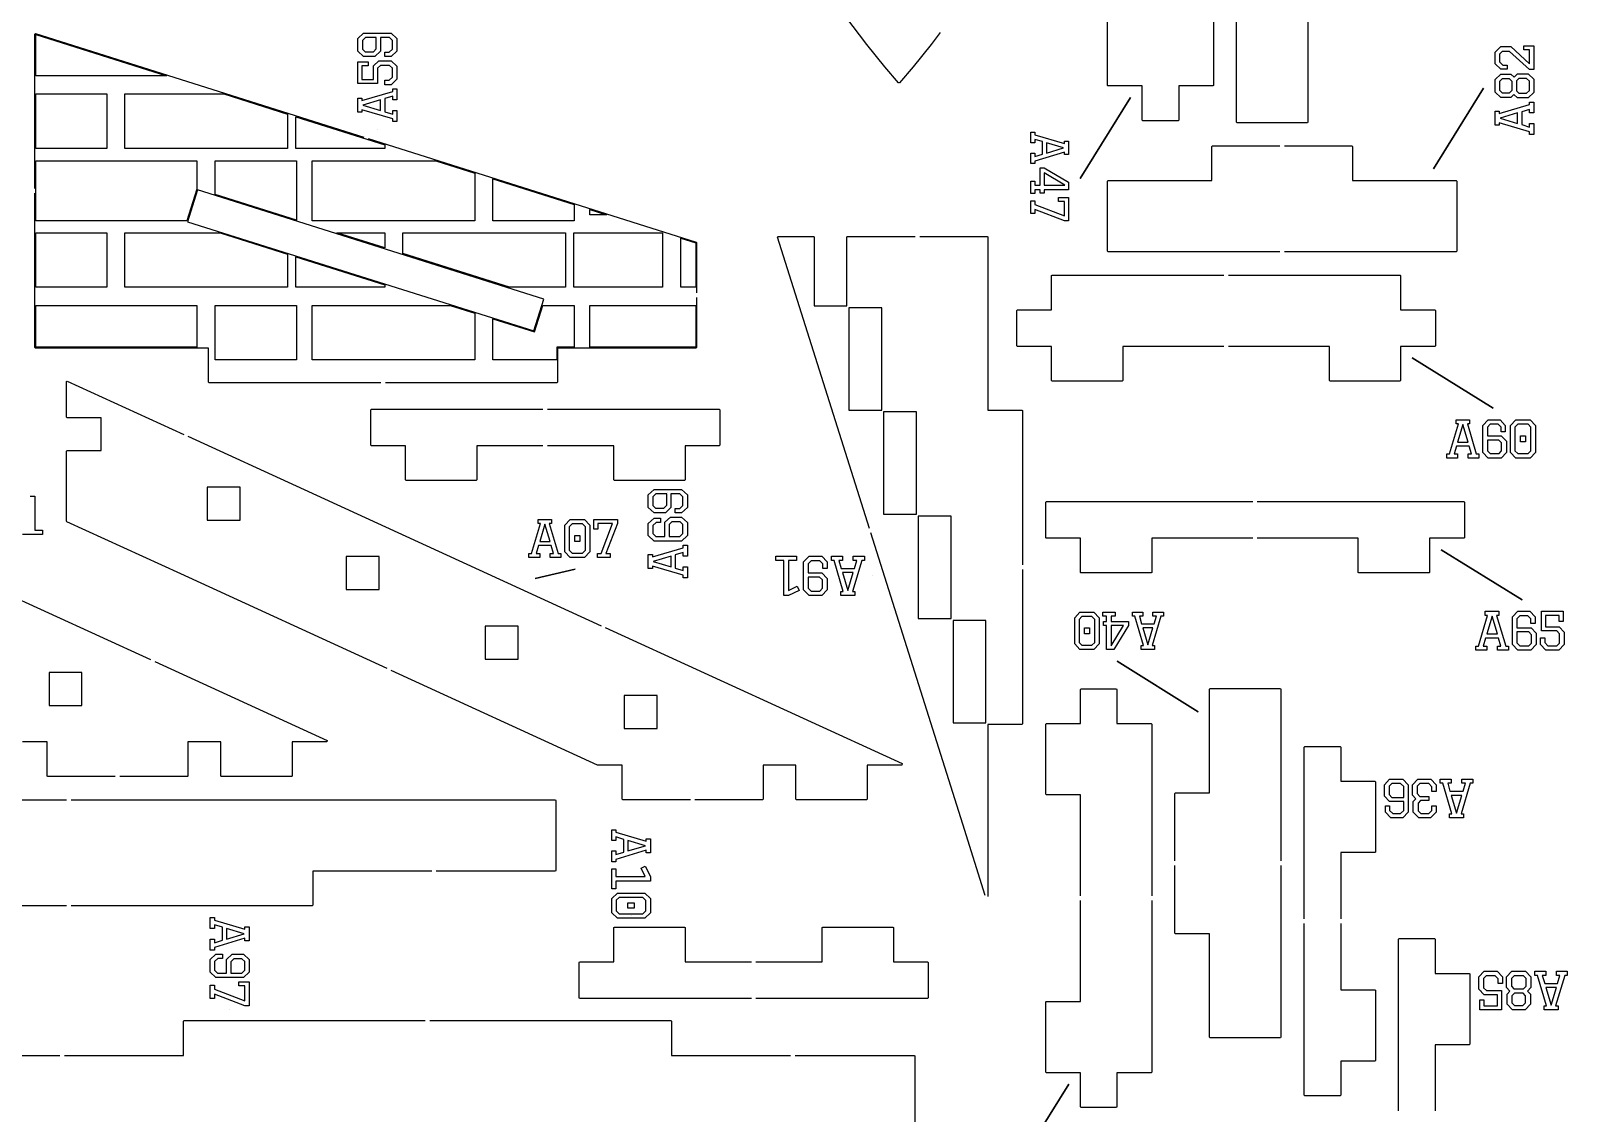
# Model space of a CAD drawing. Header units: metres. Extents: x 0 to 292, y 2 to 599.
# Drawn here: x 148.1 to 280.8, y 69.1 to 162.6 of the extents above; entities that cross this region are included whole.
import ezdxf

# ---------------------------------------------------------------- set-up
doc = ezdxf.new("R2010")
doc.units = ezdxf.units.M

msp = doc.modelspace()

# ---------------------------------------------------------------- linework, layer by layer
at = {"color": 0}
for p, q in [((250.25, 172.72), (250.25, 157.89)), ((252.25, 154.72), (252.25, 169.55)), ((220.31, 161.41), (218.51, 163.81)), ((241.09, 157.89), (241.09, 163.95)), ((258.41, 163.67), (258.41, 154.72)), ((148.45, 162.32), (148.52, 162.37)), ((148.45, 148.99), (148.45, 162.32)), ((148.52, 162.37), (176.86, 153.42)), ((226.65, 162.45), (225.87, 161.41)), ((221.87, 159.48), (220.31, 161.41)), ((225.87, 161.41), (224.31, 159.48)), ((223.05, 158.12), (221.87, 159.48)), ((224.31, 159.48), (223.13, 158.12)), ((223.13, 158.12), (223.05, 158.12)), ((241.14, 157.84), (241.09, 157.89)), ((244.09, 157.84), (241.14, 157.84)), ((244.09, 154.89), (244.09, 157.84)), ((250.2, 157.84), (247.25, 157.84)), ((247.25, 157.84), (247.25, 154.89)), ((250.25, 157.89), (250.2, 157.84)), ((244.14, 154.84), (244.09, 154.89)), ((247.2, 154.84), (244.14, 154.84)), ((247.25, 154.89), (247.2, 154.84)), ((252.3, 154.67), (252.25, 154.72)), ((258.36, 154.67), (252.3, 154.67)), ((258.41, 154.72), (258.36, 154.67)), ((177.24, 153.3), (205.58, 144.35)), ((250.1, 152.62), (250.15, 152.67)), ((250.1, 149.67), (250.1, 152.62)), ((250.15, 152.67), (255.98, 152.67)), ((256.38, 152.67), (262.21, 152.67)), ((262.21, 152.67), (262.26, 152.62)), ((262.26, 152.62), (262.26, 149.67)), ((162.51, 148.86), (161.65, 146.12)), ((192.41, 139.44), (162.51, 148.86)), ((241.1, 149.62), (241.15, 149.67)), ((241.1, 143.56), (241.1, 149.62)), ((241.15, 149.67), (250.1, 149.67)), ((262.26, 149.67), (271.21, 149.67)), ((271.21, 149.67), (271.26, 149.62)), ((271.26, 149.62), (271.26, 143.56)), ((148.45, 135.25), (148.45, 148.59)), ((161.65, 146.12), (191.55, 136.7)), ((212.59, 144.78), (212.64, 144.85)), ((220.53, 119.62), (212.59, 144.78)), ((212.64, 144.85), (215.71, 144.85)), ((215.71, 144.85), (215.76, 144.8)), ((215.76, 144.8), (215.76, 138.85)), ((218.6, 144.8), (218.65, 144.85)), ((218.6, 138.85), (218.6, 144.8)), ((218.65, 144.85), (224.48, 144.85)), ((224.88, 144.85), (230.71, 144.85)), ((230.71, 144.85), (230.76, 144.8)), ((230.76, 144.8), (230.76, 129.85)), ((205.58, 144.35), (205.61, 144.31)), ((205.61, 144.31), (205.61, 139.98)), ((241.15, 143.51), (241.1, 143.56)), ((255.98, 143.51), (241.15, 143.51)), ((271.21, 143.51), (256.38, 143.51)), ((271.26, 143.56), (271.21, 143.51)), ((236.26, 141.46), (236.31, 141.51)), ((236.26, 138.51), (236.26, 141.46)), ((236.31, 141.51), (251.14, 141.51)), ((251.54, 141.51), (266.37, 141.51)), ((266.37, 141.51), (266.42, 141.46)), ((266.42, 141.46), (266.42, 138.51)), ((191.55, 136.7), (192.41, 139.44)), ((205.61, 139.58), (205.61, 135.25)), ((215.76, 138.85), (218.6, 138.85)), ((221.6, 138.69), (218.76, 138.69)), ((218.76, 138.69), (218.76, 129.85)), ((221.6, 129.85), (221.6, 138.69)), ((233.26, 138.46), (233.31, 138.51)), ((233.26, 135.4), (233.26, 138.46)), ((233.31, 138.51), (236.26, 138.51)), ((266.42, 138.51), (269.37, 138.51)), ((269.37, 138.51), (269.42, 138.46)), ((269.42, 138.46), (269.42, 135.4)), ((233.31, 135.35), (233.26, 135.4)), ((269.42, 135.4), (269.37, 135.35)), ((148.5, 135.2), (148.45, 135.25)), ((163.45, 135.2), (148.5, 135.2)), ((163.45, 132.25), (163.45, 135.2)), ((205.56, 135.2), (193.61, 135.2)), ((193.61, 135.2), (193.61, 132.25)), ((205.61, 135.25), (205.56, 135.2)), ((236.26, 135.35), (233.31, 135.35)), ((236.26, 132.4), (236.26, 135.35)), ((251.14, 135.35), (242.42, 135.35)), ((242.42, 135.35), (242.42, 132.4)), ((260.26, 135.35), (251.54, 135.35)), ((260.26, 132.4), (260.26, 135.35)), ((269.37, 135.35), (266.42, 135.35)), ((266.42, 135.35), (266.42, 132.4)), ((151.19, 132.31), (151.26, 132.36)), ((151.19, 129.24), (151.19, 132.31)), ((151.26, 132.36), (161.31, 127.75)), ((163.5, 132.2), (163.45, 132.25)), ((178.33, 132.2), (163.5, 132.2)), ((193.56, 132.2), (178.73, 132.2)), ((193.61, 132.25), (193.56, 132.2)), ((236.31, 132.35), (236.26, 132.4)), ((242.37, 132.35), (236.31, 132.35)), ((242.42, 132.4), (242.37, 132.35)), ((260.31, 132.35), (260.26, 132.4)), ((266.37, 132.35), (260.31, 132.35)), ((266.42, 132.4), (266.37, 132.35)), ((151.24, 129.19), (151.19, 129.24)), ((154.19, 129.19), (151.24, 129.19)), ((154.19, 126.35), (154.19, 129.19)), ((177.46, 129.88), (177.51, 129.93)), ((177.46, 126.82), (177.46, 129.88)), ((177.51, 129.93), (192.34, 129.93)), ((192.74, 129.93), (207.57, 129.93)), ((207.57, 129.93), (207.62, 129.88)), ((207.62, 129.88), (207.62, 126.82)), ((218.76, 129.85), (221.6, 129.85)), ((224.6, 129.69), (221.76, 129.69)), ((221.76, 129.69), (221.76, 120.85)), ((224.6, 120.85), (224.6, 129.69)), ((230.76, 129.85), (233.71, 129.85)), ((233.71, 129.85), (233.76, 129.8)), ((233.76, 129.8), (233.76, 116.47)), ((161.67, 127.59), (171.72, 122.98)), ((151.19, 126.3), (151.24, 126.35)), ((151.19, 120.25), (151.19, 126.3)), ((151.24, 126.35), (154.19, 126.35)), ((177.51, 126.77), (177.46, 126.82)), ((180.46, 126.77), (177.51, 126.77)), ((180.46, 123.82), (180.46, 126.77)), ((192.34, 126.77), (186.62, 126.77)), ((186.62, 126.77), (186.62, 123.82)), ((198.46, 126.77), (192.74, 126.77)), ((198.46, 123.82), (198.46, 126.77)), ((207.57, 126.77), (204.62, 126.77)), ((204.62, 126.77), (204.62, 123.82)), ((207.62, 126.82), (207.57, 126.77)), ((180.51, 123.77), (180.46, 123.82)), ((186.57, 123.77), (180.51, 123.77)), ((186.62, 123.82), (186.57, 123.77)), ((198.51, 123.77), (198.46, 123.82)), ((204.57, 123.77), (198.51, 123.77)), ((204.62, 123.82), (204.57, 123.77)), ((163.35, 123.19), (163.35, 120.35)), ((166.19, 123.19), (163.35, 123.19)), ((166.19, 120.35), (166.19, 123.19)), ((171.72, 122.98), (197.36, 111.23)), ((221.76, 120.85), (224.6, 120.85)), ((235.76, 121.89), (235.81, 121.94)), ((235.76, 118.83), (235.76, 121.89)), ((235.81, 121.94), (253.64, 121.94)), ((254.04, 121.94), (271.87, 121.94)), ((271.87, 121.94), (271.92, 121.89)), ((271.92, 121.89), (271.92, 118.83)), ((151.22, 120.21), (151.19, 120.25)), ((161.06, 115.7), (151.22, 120.21)), ((163.35, 120.35), (166.19, 120.35)), ((227.6, 120.69), (224.76, 120.69)), ((224.76, 120.69), (224.76, 111.85)), ((227.6, 111.85), (227.6, 120.69)), ((228.6, 94.08), (220.66, 119.24)), ((235.81, 118.78), (235.76, 118.83)), ((238.76, 118.78), (235.81, 118.78)), ((238.76, 115.83), (238.76, 118.78)), ((253.64, 118.78), (244.92, 118.78)), ((244.92, 118.78), (244.92, 115.83)), ((262.76, 118.78), (254.04, 118.78)), ((262.76, 115.83), (262.76, 118.78)), ((271.87, 118.78), (268.92, 118.78)), ((268.92, 118.78), (268.92, 115.83)), ((271.92, 118.83), (271.87, 118.78)), ((175.35, 117.19), (175.35, 114.35)), ((178.19, 117.19), (175.35, 117.19)), ((178.19, 114.35), (178.19, 117.19)), ((178.88, 107.53), (161.06, 115.7)), ((233.76, 116.07), (233.76, 102.74)), ((238.81, 115.78), (238.76, 115.83)), ((244.87, 115.78), (238.81, 115.78)), ((244.92, 115.83), (244.87, 115.78)), ((262.81, 115.78), (262.76, 115.83)), ((268.87, 115.78), (262.81, 115.78)), ((268.92, 115.83), (268.87, 115.78)), ((143.56, 115.12), (158.44, 108.3)), ((175.35, 114.35), (178.19, 114.35)), ((224.76, 111.85), (227.6, 111.85)), ((230.6, 111.69), (227.76, 111.69)), ((227.76, 111.69), (227.76, 102.85)), ((230.6, 102.85), (230.6, 111.69)), ((187.35, 111.19), (187.35, 108.35)), ((190.19, 111.19), (187.35, 111.19)), ((190.19, 108.35), (190.19, 111.19)), ((197.72, 111.07), (223.36, 99.32)), ((158.81, 108.14), (173.69, 101.32)), ((187.35, 108.35), (190.19, 108.35)), ((149.68, 107.19), (149.68, 104.35)), ((152.52, 107.19), (149.68, 107.19)), ((152.52, 104.35), (152.52, 107.19)), ((197.06, 99.19), (179.24, 107.36)), ((199.35, 105.19), (199.35, 102.35)), ((202.19, 105.19), (199.35, 105.19)), ((202.19, 102.35), (202.19, 105.19)), ((238.76, 105.73), (238.81, 105.78)), ((238.76, 102.78), (238.76, 105.73)), ((238.81, 105.78), (241.87, 105.78)), ((241.87, 105.78), (241.92, 105.73)), ((241.92, 105.73), (241.92, 102.78)), ((249.92, 105.74), (249.97, 105.79)), ((249.92, 96.79), (249.92, 105.74)), ((249.97, 105.79), (256.03, 105.79)), ((256.03, 105.79), (256.08, 105.74)), ((256.08, 105.74), (256.08, 90.91)), ((149.68, 104.35), (152.52, 104.35)), ((199.35, 102.35), (202.19, 102.35)), ((227.76, 102.85), (230.6, 102.85)), ((233.71, 102.69), (230.76, 102.69)), ((230.76, 102.69), (230.76, 87.83)), ((233.76, 102.74), (233.71, 102.69)), ((235.76, 102.73), (235.81, 102.78)), ((235.76, 96.67), (235.76, 102.73)), ((235.81, 102.78), (238.76, 102.78)), ((241.92, 102.78), (244.87, 102.78)), ((244.87, 102.78), (244.92, 102.73)), ((244.92, 102.73), (244.92, 87.9)), ((149.52, 101.19), (147.39, 101.19)), ((149.52, 98.24), (149.52, 101.19)), ((164.52, 101.19), (161.68, 101.19)), ((161.68, 101.19), (161.68, 98.24)), ((164.52, 98.24), (164.52, 101.19)), ((173.66, 101.19), (170.68, 101.19)), ((170.68, 101.19), (170.68, 98.24)), ((173.69, 101.32), (173.66, 101.19)), ((258.08, 100.74), (258.13, 100.79)), ((258.08, 85.91), (258.08, 100.74)), ((258.13, 100.79), (261.19, 100.79)), ((261.19, 100.79), (261.24, 100.74)), ((261.24, 100.74), (261.24, 97.79)), ((149.57, 98.19), (149.52, 98.24)), ((161.68, 98.24), (161.63, 98.19)), ((164.57, 98.19), (164.52, 98.24)), ((170.68, 98.24), (170.63, 98.19)), ((199.19, 99.19), (197.06, 99.19)), ((199.19, 96.24), (199.19, 99.19)), ((214.19, 99.19), (211.35, 99.19)), ((211.35, 99.19), (211.35, 96.24)), ((214.19, 96.24), (214.19, 99.19)), ((223.33, 99.19), (220.35, 99.19)), ((220.35, 99.19), (220.35, 96.24)), ((223.36, 99.32), (223.33, 99.19)), ((155.4, 98.19), (149.57, 98.19)), ((161.63, 98.19), (155.8, 98.19)), ((170.63, 98.19), (164.57, 98.19)), ((261.24, 97.79), (264.19, 97.79)), ((264.19, 97.79), (264.24, 97.74)), ((264.24, 97.74), (264.24, 91.68)), ((109.35, 96.19), (151.18, 96.19)), ((151.58, 96.19), (193.41, 96.19)), ((193.41, 96.19), (193.46, 96.14)), ((193.46, 96.14), (193.46, 90.08)), ((199.24, 96.19), (199.19, 96.24)), ((205.07, 96.19), (199.24, 96.19)), ((211.3, 96.19), (205.47, 96.19)), ((211.35, 96.24), (211.3, 96.19)), ((214.24, 96.19), (214.19, 96.24)), ((220.3, 96.19), (214.24, 96.19)), ((220.35, 96.24), (220.3, 96.19)), ((235.81, 96.62), (235.76, 96.67)), ((238.76, 96.62), (235.81, 96.62)), ((238.76, 87.9), (238.76, 96.62)), ((246.92, 96.74), (246.97, 96.79)), ((246.92, 90.91), (246.92, 96.74)), ((246.97, 96.79), (249.92, 96.79)), ((230.54, 87.94), (228.6, 94.08)), ((264.19, 91.63), (261.24, 91.63)), ((261.24, 91.63), (261.24, 85.91)), ((264.24, 91.68), (264.19, 91.63)), ((246.92, 84.68), (246.92, 90.51)), ((256.08, 90.51), (256.08, 75.68)), ((182.74, 90.03), (172.46, 90.03)), ((172.46, 90.03), (172.46, 87.08)), ((193.41, 90.03), (183.13, 90.03)), ((193.46, 90.08), (193.41, 90.03)), ((151.18, 87.03), (130.35, 87.03)), ((172.41, 87.03), (151.58, 87.03)), ((172.46, 87.08), (172.41, 87.03)), ((238.76, 78.78), (238.76, 87.5)), ((244.92, 87.5), (244.92, 72.67)), ((198.46, 85.15), (198.51, 85.2)), ((198.46, 82.2), (198.46, 85.15)), ((198.51, 85.2), (204.57, 85.2)), ((204.57, 85.2), (204.62, 85.15)), ((204.62, 85.15), (204.62, 82.2)), ((216.46, 85.15), (216.51, 85.2)), ((216.46, 82.2), (216.46, 85.15)), ((216.51, 85.2), (222.57, 85.2)), ((222.57, 85.2), (222.62, 85.15)), ((222.62, 85.15), (222.62, 82.2)), ((258.08, 70.68), (258.08, 85.51)), ((261.24, 85.51), (261.24, 79.79)), ((246.97, 84.63), (246.92, 84.68)), ((249.92, 84.63), (246.97, 84.63)), ((249.92, 75.68), (249.92, 84.63)), ((266.24, 84.15), (266.29, 84.2)), ((266.24, 69.32), (266.24, 84.15)), ((266.29, 84.2), (269.35, 84.2)), ((269.35, 84.2), (269.4, 84.15)), ((269.4, 84.15), (269.4, 81.2)), ((195.46, 82.15), (195.51, 82.2)), ((195.46, 79.09), (195.46, 82.15)), ((195.51, 82.2), (198.46, 82.2)), ((204.62, 82.2), (210.34, 82.2)), ((210.74, 82.2), (216.46, 82.2)), ((222.62, 82.2), (225.57, 82.2)), ((225.57, 82.2), (225.62, 82.15)), ((225.62, 82.15), (225.62, 79.09)), ((269.4, 81.2), (272.35, 81.2)), ((272.35, 81.2), (272.4, 81.15)), ((272.4, 81.15), (272.4, 75.09)), ((261.24, 79.79), (264.19, 79.79)), ((264.19, 79.79), (264.24, 79.74)), ((264.24, 79.74), (264.24, 73.68)), ((195.51, 79.04), (195.46, 79.09)), ((210.34, 79.04), (195.51, 79.04)), ((225.57, 79.04), (210.74, 79.04)), ((225.62, 79.09), (225.57, 79.04)), ((235.76, 78.73), (235.81, 78.78)), ((235.76, 72.67), (235.76, 78.73)), ((235.81, 78.78), (238.76, 78.78)), ((161.29, 77.07), (161.34, 77.12)), ((161.29, 74.12), (161.29, 77.07)), ((161.34, 77.12), (182.17, 77.12)), ((182.57, 77.12), (203.4, 77.12)), ((203.4, 77.12), (203.45, 77.07)), ((203.45, 77.07), (203.45, 74.12)), ((249.97, 75.63), (249.92, 75.68)), ((256.08, 75.68), (256.03, 75.63)), ((256.03, 75.63), (249.97, 75.63)), ((272.35, 75.04), (269.4, 75.04)), ((269.4, 75.04), (269.4, 69.32)), ((272.4, 75.09), (272.35, 75.04)), ((140.34, 74.12), (150.62, 74.12)), ((151.02, 74.12), (161.29, 74.12)), ((203.45, 74.12), (213.73, 74.12)), ((214.13, 74.12), (224.4, 74.12)), ((224.4, 74.12), (224.45, 74.07)), ((224.45, 74.07), (224.45, 68.01)), ((264.19, 73.63), (261.24, 73.63)), ((261.24, 73.63), (261.24, 70.68)), ((264.24, 73.68), (264.19, 73.63)), ((235.81, 72.62), (235.76, 72.67)), ((238.76, 72.62), (235.81, 72.62)), ((238.76, 69.67), (238.76, 72.62)), ((244.87, 72.62), (241.92, 72.62)), ((241.92, 72.62), (241.92, 69.67)), ((244.92, 72.67), (244.87, 72.62)), ((258.13, 70.63), (258.08, 70.68)), ((261.19, 70.63), (258.13, 70.63)), ((261.24, 70.68), (261.19, 70.63)), ((238.81, 69.62), (238.76, 69.67)), ((241.87, 69.62), (238.81, 69.62)), ((241.92, 69.67), (241.87, 69.62))]:
    msp.add_line(p, q, dxfattribs=at)
at = {"color": 1}
for p, q in [((176.35, 161.94), (176.85, 162.41)), ((176.35, 160.85), (176.35, 161.94)), ((177, 162.02), (176.74, 161.76)), ((176.85, 162.41), (179.23, 162.41)), ((177.94, 162.02), (177, 162.02)), ((177.94, 161.04), (177.94, 162.02)), ((179.08, 162.02), (178.3, 162.02)), ((178.3, 162.02), (178.3, 160.84)), ((179.34, 161.76), (179.08, 162.02)), ((179.23, 162.41), (179.73, 161.94)), ((179.73, 161.94), (179.73, 160.85)), ((176.85, 160.38), (176.35, 160.85)), ((176.74, 161.76), (176.74, 161.03)), ((176.74, 161.03), (176.98, 160.8)), ((176.98, 160.8), (177.69, 160.8)), ((177.69, 160.8), (177.94, 161.04)), ((178.3, 160.84), (177.82, 160.38)), ((178.67, 160.38), (178.67, 160.76)), ((178.67, 160.76), (179.06, 160.76)), ((179.06, 160.76), (179.34, 161.03)), ((179.73, 160.85), (179.23, 160.38)), ((179.34, 161.03), (179.34, 161.76)), ((274.58, 160.77), (275.07, 161.24)), ((274.58, 159.74), (274.58, 160.77)), ((275.2, 160.83), (274.96, 160.6)), ((274.96, 160.6), (274.96, 159.91)), ((275.07, 161.24), (275.94, 161.24)), ((275.81, 160.83), (275.2, 160.83)), ((277.56, 159.26), (275.81, 160.83)), ((275.94, 161.24), (277.56, 159.75)), ((277.05, 160.95), (277.05, 161.3)), ((277.05, 161.3), (277.92, 161.3)), ((277.56, 160.95), (277.05, 160.95)), ((277.56, 159.75), (277.56, 160.95)), ((277.92, 161.3), (277.92, 159.26)), ((176.35, 158.04), (176.35, 159.93)), ((176.35, 159.93), (177.23, 159.93)), ((177.23, 159.57), (176.71, 159.57)), ((176.71, 159.57), (176.71, 158.4)), ((177.82, 160.38), (176.85, 160.38)), ((177.23, 159.93), (177.23, 159.57)), ((177.69, 159.57), (178.17, 160.02)), ((177.69, 158.4), (177.69, 159.57)), ((178.3, 159.61), (178.05, 159.37)), ((178.05, 159.37), (178.05, 158.04)), ((178.17, 160.02), (179.23, 160.02)), ((179.1, 159.61), (178.3, 159.61)), ((179.23, 160.38), (178.67, 160.38)), ((179.34, 159.38), (179.1, 159.61)), ((179.23, 160.02), (179.73, 159.56)), ((179.34, 158.6), (179.34, 159.38)), ((179.73, 159.56), (179.73, 158.42)), ((275.07, 159.28), (274.58, 159.74)), ((274.96, 159.91), (275.24, 159.65)), ((275.63, 159.28), (275.07, 159.28)), ((275.24, 159.65), (275.63, 159.65)), ((275.63, 159.65), (275.63, 159.28)), ((277.92, 159.26), (277.56, 159.26)), ((178.05, 158.04), (176.35, 158.04)), ((176.71, 158.4), (177.69, 158.4)), ((178.67, 157.95), (178.67, 158.33)), ((178.67, 158.33), (179.06, 158.33)), ((179.23, 157.95), (178.67, 157.95)), ((179.06, 158.33), (179.34, 158.6)), ((179.73, 158.42), (179.23, 157.95)), ((274.58, 158.4), (275.07, 158.86)), ((274.58, 157.31), (274.58, 158.4)), ((275.2, 158.45), (274.96, 158.22)), ((274.96, 158.22), (274.96, 157.49)), ((275.07, 158.86), (275.94, 158.86)), ((275.81, 158.45), (275.2, 158.45)), ((276.04, 158.23), (275.81, 158.45)), ((275.94, 158.86), (276.21, 158.61)), ((276.04, 157.48), (276.04, 158.23)), ((276.21, 158.61), (276.51, 158.9)), ((276.64, 158.49), (276.42, 158.28)), ((276.42, 158.28), (276.42, 157.43)), ((276.51, 158.9), (277.43, 158.9)), ((277.3, 158.49), (276.64, 158.49)), ((277.54, 158.26), (277.3, 158.49)), ((277.43, 158.9), (277.92, 158.44)), ((277.54, 157.45), (277.54, 158.26)), ((277.92, 158.44), (277.92, 157.27)), ((176.35, 155.58), (176.35, 156.78)), ((176.35, 156.78), (176.71, 156.78)), ((176.71, 156.58), (179.37, 157.37)), ((176.71, 156.78), (176.71, 156.58)), ((178.31, 156.64), (176.78, 156.18)), ((178.31, 155.72), (178.31, 156.64)), ((179.37, 156.95), (178.67, 156.75)), ((178.67, 156.75), (178.67, 155.62)), ((179.37, 157.37), (179.37, 157.59)), ((179.37, 157.59), (179.73, 157.59)), ((179.37, 156.64), (179.37, 156.95)), ((179.73, 156.64), (179.37, 156.64)), ((179.73, 157.59), (179.73, 156.64)), ((243.09, 156.84), (238.73, 149.85)), ((238.73, 149.85), (243.09, 156.84)), ((269.26, 150.67), (273.58, 157.66)), ((273.58, 157.66), (269.26, 150.67)), ((275.07, 156.85), (274.58, 157.31)), ((274.96, 157.49), (275.2, 157.26)), ((275.94, 156.85), (275.07, 156.85)), ((275.2, 157.26), (275.81, 157.26)), ((275.81, 157.26), (276.04, 157.48)), ((276.2, 157.1), (275.94, 156.85)), ((276.51, 156.81), (276.2, 157.1)), ((276.42, 157.43), (276.64, 157.22)), ((277.43, 156.81), (276.51, 156.81)), ((276.64, 157.22), (277.3, 157.22)), ((277.3, 157.22), (277.54, 157.45)), ((277.92, 157.27), (277.43, 156.81)), ((176.71, 155.58), (176.35, 155.58)), ((179.37, 155), (176.71, 155.79)), ((176.71, 155.79), (176.71, 155.58)), ((176.78, 156.18), (178.31, 155.72)), ((178.67, 155.62), (179.37, 155.41)), ((179.37, 155.41), (179.37, 155.72)), ((179.37, 155.72), (179.73, 155.72)), ((179.73, 155.72), (179.73, 154.77)), ((274.58, 154.46), (274.58, 155.65)), ((274.58, 155.65), (274.94, 155.65)), ((274.94, 155.45), (277.56, 156.23)), ((274.94, 155.65), (274.94, 155.45)), ((276.52, 155.51), (275, 155.05)), ((276.52, 154.6), (276.52, 155.51)), ((277.56, 155.82), (276.88, 155.61)), ((276.88, 155.61), (276.88, 154.5)), ((277.56, 156.23), (277.56, 156.45)), ((277.56, 156.45), (277.92, 156.45)), ((277.56, 155.51), (277.56, 155.82)), ((277.92, 155.51), (277.56, 155.51)), ((277.92, 156.45), (277.92, 155.51)), ((178.04, 154.05), (178.04, 154.05)), ((178.04, 154.05), (178.04, 154.05)), ((179.37, 154.77), (179.37, 155)), ((179.73, 154.77), (179.37, 154.77)), ((274.94, 154.46), (274.58, 154.46)), ((277.56, 153.88), (274.94, 154.67)), ((274.94, 154.67), (274.94, 154.46)), ((275, 155.05), (276.52, 154.6)), ((276.88, 154.5), (277.56, 154.29)), ((277.56, 154.29), (277.56, 154.6)), ((277.56, 154.6), (277.92, 154.6)), ((277.92, 154.6), (277.92, 153.66)), ((234.47, 152.93), (234.47, 153.85)), ((234.47, 153.85), (234.82, 153.85)), ((234.82, 152.93), (234.47, 152.93)), ((234.82, 153.85), (234.82, 153.63)), ((234.82, 153.63), (237.38, 152.87)), ((235.49, 153.03), (234.82, 153.23)), ((234.82, 153.23), (234.82, 152.93)), ((235.49, 151.95), (235.49, 153.03)), ((235.84, 152.93), (235.84, 152.05)), ((237.31, 152.49), (235.84, 152.93)), ((237.38, 152.87), (237.38, 153.07)), ((237.38, 153.07), (237.73, 153.07)), ((237.73, 153.07), (237.73, 151.91)), ((277.56, 153.66), (277.56, 153.88)), ((277.92, 153.66), (277.56, 153.66)), ((234.47, 151.13), (234.47, 152.05)), ((234.47, 152.05), (234.82, 152.05)), ((237.38, 152.11), (234.82, 151.35)), ((234.82, 152.05), (234.82, 151.75)), ((234.82, 151.75), (235.49, 151.95)), ((234.82, 151.35), (234.82, 151.13)), ((235.84, 152.05), (237.31, 152.49)), ((237.38, 151.91), (237.38, 152.11)), ((237.73, 151.91), (237.38, 151.91)), ((234.82, 151.13), (234.47, 151.13)), ((235.28, 149.27), (235.28, 150.78)), ((235.28, 150.78), (235.63, 150.78)), ((235.63, 150.78), (237.73, 149.52)), ((235.63, 150.35), (235.63, 149.27)), ((237.42, 149.27), (235.63, 150.35)), ((234.47, 148.56), (234.47, 149.61)), ((234.47, 149.61), (234.82, 149.61)), ((234.82, 149.61), (234.82, 149.27)), ((234.82, 149.27), (235.28, 149.27)), ((235.28, 148.87), (234.82, 148.87)), ((234.82, 148.87), (234.82, 148.56)), ((235.28, 148.59), (235.28, 148.87)), ((235.63, 149.27), (237.42, 149.27)), ((235.63, 148.87), (235.63, 148.59)), ((237.73, 148.87), (235.63, 148.87)), ((237.73, 149.52), (237.73, 148.87)), ((234.82, 148.56), (234.47, 148.56)), ((234.47, 146.83), (234.47, 147.92)), ((234.47, 147.92), (234.82, 147.92)), ((234.82, 147.92), (234.82, 147.59)), ((234.82, 147.59), (237.38, 146.61)), ((235.63, 148.59), (235.28, 148.59)), ((236.88, 147.87), (236.88, 148.22)), ((236.88, 148.22), (237.73, 148.22)), ((237.38, 147.87), (236.88, 147.87)), ((237.38, 146.61), (237.38, 147.87)), ((237.73, 148.22), (237.73, 146.2)), ((234.82, 146.83), (234.47, 146.83)), ((237.38, 146.2), (234.82, 147.18)), ((234.82, 147.18), (234.82, 146.83)), ((237.73, 146.2), (237.38, 146.2)), ((267.42, 134.35), (274.41, 130.01)), ((274.41, 130.01), (267.42, 134.35)), ((271.2, 128.66), (271.2, 129.01)), ((271.2, 129.01), (272.38, 129.01)), ((272.38, 129.01), (272.38, 128.66)), ((273.52, 128.53), (273.98, 129.01)), ((273.98, 129.01), (275, 129.01)), ((275, 129.01), (275.46, 128.53)), ((275.9, 128.53), (276.36, 129.01)), ((276.36, 129.01), (277.6, 129.01)), ((277.6, 129.01), (278.06, 128.53)), ((270.63, 126.06), (271.41, 128.66)), ((271.41, 128.66), (271.2, 128.66)), ((271.79, 128.59), (271.34, 127.09)), ((272.24, 127.09), (271.79, 128.59)), ((272.38, 128.66), (272.18, 128.66)), ((272.18, 128.66), (272.95, 126.06)), ((273.52, 126.19), (273.52, 128.53)), ((274.16, 128.63), (273.91, 128.38)), ((273.91, 128.38), (273.91, 127.62)), ((273.91, 127.62), (275.1, 127.62)), ((274.83, 128.63), (274.16, 128.63)), ((275.09, 128.36), (274.83, 128.63)), ((275.09, 127.97), (275.09, 128.36)), ((275.46, 127.97), (275.09, 127.97)), ((275.1, 127.62), (275.55, 127.15)), ((275.46, 128.53), (275.46, 127.97)), ((275.9, 126.19), (275.9, 128.53)), ((276.53, 128.63), (276.28, 128.38)), ((276.28, 128.38), (276.28, 126.34)), ((277.43, 128.63), (276.53, 128.63)), ((276.76, 127.1), (276.76, 127.62)), ((276.76, 127.62), (277.2, 127.62)), ((277.2, 127.62), (277.2, 127.1)), ((277.67, 128.38), (277.43, 128.63)), ((277.67, 126.34), (277.67, 128.38)), ((278.06, 128.53), (278.06, 126.19)), ((271.24, 126.74), (271.04, 126.06)), ((272.34, 126.74), (271.24, 126.74)), ((271.34, 127.09), (272.24, 127.09)), ((272.55, 126.06), (272.34, 126.74)), ((273.98, 125.71), (273.52, 126.19)), ((273.91, 127.26), (273.91, 126.34)), ((274.91, 127.26), (273.91, 127.26)), ((273.91, 126.34), (274.16, 126.09)), ((274.16, 126.09), (274.92, 126.09)), ((275.14, 127.02), (274.91, 127.26)), ((274.92, 126.09), (275.14, 126.32)), ((275.55, 126.19), (275.09, 125.71)), ((275.14, 126.32), (275.14, 127.02)), ((275.55, 127.15), (275.55, 126.19)), ((276.36, 125.71), (275.9, 126.19)), ((276.28, 126.34), (276.53, 126.09)), ((276.53, 126.09), (277.42, 126.09)), ((277.2, 127.1), (276.76, 127.1)), ((277.42, 126.09), (277.67, 126.34)), ((278.06, 126.19), (277.6, 125.71)), ((270.41, 125.71), (270.41, 126.06)), ((270.41, 126.06), (270.63, 126.06)), ((271.34, 125.71), (270.41, 125.71)), ((271.04, 126.06), (271.34, 126.06)), ((271.34, 126.06), (271.34, 125.71)), ((272.24, 125.71), (272.24, 126.06)), ((272.24, 126.06), (272.55, 126.06)), ((273.17, 125.71), (272.24, 125.71)), ((272.95, 126.06), (273.17, 126.06)), ((273.17, 126.06), (273.17, 125.71)), ((275.09, 125.71), (273.98, 125.71)), ((277.6, 125.71), (276.36, 125.71)), ((148.05, 122.41), (148.45, 122.41)), ((148.45, 122.41), (148.45, 119.47)), ((201.44, 122.53), (201.94, 123)), ((201.44, 121.44), (201.44, 122.53)), ((202.09, 122.61), (201.83, 122.35)), ((201.83, 122.35), (201.83, 121.62)), ((201.94, 123), (204.32, 123)), ((203.03, 122.61), (202.09, 122.61)), ((203.03, 121.63), (203.03, 122.61)), ((203.13, 122.77), (203.13, 122.77)), ((203.13, 122.77), (203.13, 122.77)), ((204.17, 122.61), (203.39, 122.61)), ((203.39, 122.61), (203.39, 121.43)), ((204.43, 122.35), (204.17, 122.61)), ((204.32, 123), (204.82, 122.53)), ((204.43, 121.62), (204.43, 122.35)), ((204.82, 122.53), (204.82, 121.44)), ((201.94, 120.97), (201.44, 121.44)), ((201.83, 121.62), (202.07, 121.39)), ((202.91, 120.97), (201.94, 120.97)), ((202.07, 121.39), (202.78, 121.39)), ((202.78, 121.39), (203.03, 121.63)), ((203.39, 121.43), (202.91, 120.97)), ((203.76, 120.97), (203.76, 121.35)), ((203.76, 121.35), (204.15, 121.35)), ((204.32, 120.97), (203.76, 120.97)), ((204.15, 121.35), (204.43, 121.62)), ((204.82, 121.44), (204.32, 120.97)), ((148.45, 119.47), (149.11, 119.47)), ((149.11, 119.47), (149.11, 119.11)), ((191.35, 117.47), (192.12, 120.05)), ((191.92, 120.05), (191.92, 120.41)), ((191.92, 120.41), (193.09, 120.41)), ((192.12, 120.05), (191.92, 120.05)), ((192.5, 119.99), (192.06, 118.49)), ((192.95, 118.49), (192.5, 119.99)), ((193.09, 120.05), (192.89, 120.05)), ((192.89, 120.05), (193.66, 117.47)), ((193.09, 120.41), (193.09, 120.05)), ((194.23, 119.92), (194.69, 120.41)), ((194.23, 117.6), (194.23, 119.92)), ((194.86, 120.03), (194.61, 119.77)), ((194.61, 119.77), (194.61, 117.75)), ((194.69, 120.41), (195.93, 120.41)), ((195.76, 120.03), (194.86, 120.03)), ((196, 119.77), (195.76, 120.03)), ((195.93, 120.41), (196.38, 119.92)), ((196, 117.75), (196, 119.77)), ((196.38, 119.92), (196.38, 117.6)), ((196.73, 119.55), (196.73, 120.41)), ((196.73, 120.41), (198.78, 120.41)), ((197.09, 119.55), (196.73, 119.55)), ((198.36, 120.05), (197.09, 120.05)), ((197.09, 120.05), (197.09, 119.55)), ((197.37, 117.47), (198.36, 120.05)), ((198.78, 120.05), (197.78, 117.47)), ((198.78, 120.41), (198.78, 120.05)), ((201.44, 120.06), (201.94, 120.52)), ((201.44, 119.01), (201.44, 120.06)), ((202.11, 120.15), (201.83, 119.88)), ((201.83, 119.88), (201.83, 119.19)), ((201.94, 120.52), (202.5, 120.52)), ((202.5, 120.15), (202.11, 120.15)), ((202.5, 120.52), (202.5, 120.15)), ((202.87, 120.16), (203.35, 120.61)), ((202.87, 118.93), (202.87, 120.16)), ((203.48, 120.2), (203.23, 119.96)), ((203.23, 119.96), (203.23, 118.93)), ((203.35, 120.61), (204.32, 120.61)), ((204.19, 120.2), (203.48, 120.2)), ((204.43, 119.97), (204.19, 120.2)), ((204.32, 120.61), (204.82, 120.15)), ((204.43, 119.19), (204.43, 119.97)), ((204.82, 120.15), (204.82, 119.01)), ((149.11, 119.11), (147.39, 119.11)), ((191.96, 118.14), (191.75, 117.47)), ((193.06, 118.14), (191.96, 118.14)), ((192.06, 118.49), (192.95, 118.49)), ((193.26, 117.47), (193.06, 118.14)), ((195.09, 118.5), (195.09, 119.02)), ((195.09, 119.02), (195.53, 119.02)), ((195.53, 118.5), (195.09, 118.5)), ((195.53, 119.02), (195.53, 118.5)), ((201.94, 118.54), (201.44, 119.01)), ((201.83, 119.19), (202.09, 118.93)), ((204.32, 118.54), (201.94, 118.54)), ((202.09, 118.93), (202.87, 118.93)), ((203.23, 118.93), (204.17, 118.93)), ((204.17, 118.93), (204.43, 119.19)), ((204.82, 119.01), (204.32, 118.54)), ((204.46, 117.96), (204.46, 118.18)), ((204.46, 118.18), (204.82, 118.18)), ((204.82, 118.18), (204.82, 117.23)), ((191.13, 117.11), (191.13, 117.47)), ((191.13, 117.47), (191.35, 117.47)), ((192.06, 117.11), (191.13, 117.11)), ((191.75, 117.47), (192.06, 117.47)), ((192.06, 117.47), (192.06, 117.11)), ((192.95, 117.11), (192.95, 117.47)), ((192.95, 117.47), (193.26, 117.47)), ((193.88, 117.11), (192.95, 117.11)), ((193.66, 117.47), (193.88, 117.47)), ((193.88, 117.47), (193.88, 117.11)), ((194.69, 117.11), (194.23, 117.6)), ((194.61, 117.75), (194.86, 117.49)), ((195.93, 117.11), (194.69, 117.11)), ((194.86, 117.49), (195.75, 117.49)), ((195.75, 117.49), (196, 117.75)), ((196.38, 117.6), (195.93, 117.11)), ((197.04, 117.11), (197.04, 117.47)), ((197.04, 117.47), (197.37, 117.47)), ((198.14, 117.11), (197.04, 117.11)), ((197.78, 117.47), (198.14, 117.47)), ((198.14, 117.47), (198.14, 117.11)), ((201.44, 116.17), (201.44, 117.37)), ((201.44, 117.37), (201.8, 117.37)), ((201.8, 117.17), (204.46, 117.96)), ((201.8, 117.37), (201.8, 117.17)), ((203.4, 117.23), (201.87, 116.77)), ((203.4, 116.31), (203.4, 117.23)), ((204.46, 117.54), (203.76, 117.34)), ((203.76, 117.34), (203.76, 116.21)), ((204.46, 117.23), (204.46, 117.54)), ((204.82, 117.23), (204.46, 117.23)), ((212.46, 116.87), (212.46, 117.23)), ((212.46, 117.23), (214.24, 117.23)), ((213.14, 116.87), (212.46, 116.87)), ((213.14, 113.83), (213.14, 116.87)), ((214.24, 116.87), (213.56, 116.87)), ((213.56, 116.87), (213.56, 114.27)), ((214.24, 117.23), (214.24, 116.87)), ((214.84, 116.73), (215.32, 117.23)), ((215.5, 116.84), (215.24, 116.58)), ((215.32, 117.23), (216.42, 117.23)), ((216.24, 116.84), (215.5, 116.84)), ((216.51, 116.56), (216.24, 116.84)), ((216.42, 117.23), (216.89, 116.73)), ((217.25, 116.87), (217.25, 117.23)), ((217.25, 117.23), (218.21, 117.23)), ((217.48, 116.87), (217.25, 116.87)), ((218.28, 114.19), (217.48, 116.87)), ((218.21, 116.87), (217.9, 116.87)), ((217.9, 116.87), (218.11, 116.17)), ((218.21, 117.23), (218.21, 116.87)), ((219.87, 116.87), (219.07, 114.19)), ((219.14, 116.87), (219.14, 117.23)), ((219.14, 117.23), (220.1, 117.23)), ((219.45, 116.87), (219.14, 116.87)), ((219.25, 116.17), (219.45, 116.87)), ((220.1, 116.87), (219.87, 116.87)), ((220.1, 117.23), (220.1, 116.87)), ((269.92, 117.78), (276.91, 113.47)), ((276.91, 113.47), (269.92, 117.78)), ((191.67, 115.3), (195.13, 116.11)), ((195.13, 116.11), (191.67, 115.3)), ((201.8, 116.17), (201.44, 116.17)), ((204.46, 115.59), (201.8, 116.38)), ((201.8, 116.38), (201.8, 116.17)), ((201.87, 116.77), (203.4, 116.31)), ((203.76, 116.21), (204.46, 116)), ((204.46, 116), (204.46, 116.31)), ((204.46, 116.31), (204.82, 116.31)), ((204.46, 115.36), (204.46, 115.59)), ((204.82, 116.31), (204.82, 115.36)), ((214.84, 114.33), (214.84, 116.73)), ((215.24, 116.58), (215.24, 115.79)), ((215.24, 115.79), (216.43, 115.79)), ((216.43, 115.79), (216.89, 115.31)), ((216.51, 116.16), (216.51, 116.56)), ((216.89, 116.16), (216.51, 116.16)), ((216.89, 116.73), (216.89, 116.16)), ((218.11, 116.17), (219.25, 116.17)), ((219.14, 115.81), (218.21, 115.81)), ((218.21, 115.81), (218.68, 114.26)), ((218.68, 114.26), (219.14, 115.81)), ((220.83, 115.53), (220.83, 115.53)), ((220.83, 115.53), (220.83, 115.53)), ((204.82, 115.36), (204.46, 115.36)), ((213.56, 114.27), (214.3, 114.64)), ((214.48, 114.28), (213.56, 113.83)), ((214.3, 114.64), (214.48, 114.28)), ((215.32, 113.83), (214.84, 114.33)), ((216.22, 115.43), (215.24, 115.43)), ((215.24, 115.43), (215.24, 114.48)), ((215.24, 114.48), (215.5, 114.22)), ((215.5, 114.22), (216.24, 114.22)), ((216.47, 115.18), (216.22, 115.43)), ((216.24, 114.22), (216.47, 114.46)), ((216.89, 114.33), (216.42, 113.83)), ((216.47, 114.46), (216.47, 115.18)), ((216.89, 115.31), (216.89, 114.33)), ((218.07, 114.19), (218.28, 114.19)), ((218.07, 113.83), (218.07, 114.19)), ((219.07, 114.19), (219.28, 114.19)), ((219.28, 114.19), (219.28, 113.83)), ((213.56, 113.83), (213.14, 113.83)), ((216.42, 113.83), (215.32, 113.83)), ((219.28, 113.83), (218.07, 113.83)), ((238.27, 111.91), (238.72, 112.39)), ((238.27, 109.65), (238.27, 111.91)), ((238.89, 112.02), (238.64, 111.77)), ((238.64, 111.77), (238.64, 109.79)), ((238.72, 112.39), (239.92, 112.39)), ((239.76, 112.02), (238.89, 112.02)), ((240, 111.77), (239.76, 112.02)), ((239.92, 112.39), (240.37, 111.91)), ((240, 109.79), (240, 111.77)), ((240.37, 111.91), (240.37, 109.65)), ((240.71, 112.04), (240.71, 112.39)), ((240.71, 112.39), (241.75, 112.39)), ((241.01, 112.04), (240.71, 112.04)), ((240.74, 111.24), (240.74, 111.58)), ((240.74, 111.58), (241.01, 111.58)), ((241.01, 111.58), (241.01, 112.04)), ((241.75, 112.04), (241.41, 112.04)), ((241.41, 112.04), (241.41, 111.58)), ((241.41, 111.58), (242.9, 111.58)), ((241.75, 112.39), (241.75, 112.04)), ((242.9, 111.58), (242.9, 111.24)), ((243.25, 112.04), (243.25, 112.39)), ((243.25, 112.39), (244.15, 112.39)), ((243.46, 112.04), (243.25, 112.04)), ((244.21, 109.52), (243.46, 112.04)), ((244.15, 112.04), (243.85, 112.04)), ((243.85, 112.04), (244.05, 111.38)), ((244.15, 112.39), (244.15, 112.04)), ((245.72, 112.04), (244.96, 109.52)), ((245.02, 112.04), (245.02, 112.39)), ((245.02, 112.39), (245.93, 112.39)), ((245.32, 112.04), (245.02, 112.04)), ((245.13, 111.38), (245.32, 112.04)), ((245.93, 112.04), (245.72, 112.04)), ((245.93, 112.39), (245.93, 112.04)), ((273.13, 109.47), (273.92, 112.11)), ((273.72, 112.11), (273.72, 112.47)), ((273.72, 112.47), (274.91, 112.47)), ((273.92, 112.11), (273.72, 112.11)), ((274.31, 112.04), (273.86, 110.52)), ((274.77, 110.52), (274.31, 112.04)), ((274.91, 112.11), (274.71, 112.11)), ((274.71, 112.11), (275.49, 109.47)), ((274.91, 112.47), (274.91, 112.11)), ((276.08, 111.98), (276.54, 112.47)), ((276.08, 109.6), (276.08, 111.98)), ((276.72, 112.08), (276.46, 111.82)), ((276.46, 111.82), (276.46, 111.05)), ((276.54, 112.47), (277.58, 112.47)), ((277.4, 112.08), (276.72, 112.08)), ((277.67, 111.81), (277.4, 112.08)), ((277.58, 112.47), (278.04, 111.98)), ((277.67, 111.41), (277.67, 111.81)), ((278.04, 111.98), (278.04, 111.41)), ((278.58, 110.78), (278.58, 112.47)), ((278.58, 112.47), (280.46, 112.47)), ((280.1, 112.11), (278.94, 112.11)), ((278.94, 112.11), (278.94, 111.14)), ((280.1, 111.59), (280.1, 112.11)), ((280.46, 111.59), (280.1, 111.59)), ((280.46, 112.47), (280.46, 111.59)), ((239.11, 111.04), (239.54, 111.04)), ((239.11, 110.52), (239.11, 111.04)), ((239.54, 110.52), (239.11, 110.52)), ((239.54, 111.04), (239.54, 110.52)), ((241.01, 111.24), (240.74, 111.24)), ((241.01, 109.17), (241.01, 111.24)), ((242.47, 111.24), (241.41, 111.24)), ((241.41, 111.24), (241.41, 109.48)), ((241.41, 109.48), (242.47, 111.24)), ((242.9, 111.24), (241.65, 109.17)), ((244.05, 111.38), (245.13, 111.38)), ((245.02, 111.04), (244.15, 111.04)), ((244.15, 111.04), (244.59, 109.58)), ((244.59, 109.58), (245.02, 111.04)), ((273.75, 110.16), (273.55, 109.47)), ((274.88, 110.16), (273.75, 110.16)), ((273.86, 110.52), (274.77, 110.52)), ((275.08, 109.47), (274.88, 110.16)), ((276.46, 111.05), (277.68, 111.05)), ((276.46, 110.69), (276.46, 109.76)), ((277.48, 110.69), (276.46, 110.69)), ((277.72, 110.45), (277.48, 110.69)), ((278.04, 111.41), (277.67, 111.41)), ((277.68, 111.05), (278.13, 110.58)), ((277.72, 109.73), (277.72, 110.45)), ((278.13, 110.58), (278.13, 109.6)), ((278.49, 109.6), (278.49, 110.17)), ((278.49, 110.17), (278.86, 110.17)), ((279.9, 110.78), (278.58, 110.78)), ((278.86, 110.17), (278.86, 109.77)), ((278.94, 111.14), (280.1, 111.14)), ((280.14, 110.53), (279.9, 110.78)), ((280.1, 111.14), (280.55, 110.66)), ((280.14, 109.73), (280.14, 110.53)), ((280.55, 110.66), (280.55, 109.6)), ((238.72, 109.17), (238.27, 109.65)), ((238.64, 109.79), (238.88, 109.54)), ((239.92, 109.17), (238.72, 109.17)), ((238.88, 109.54), (239.75, 109.54)), ((239.75, 109.54), (240, 109.79)), ((240.37, 109.65), (239.92, 109.17)), ((241.65, 109.17), (241.01, 109.17)), ((244.02, 109.52), (244.21, 109.52)), ((244.02, 109.17), (244.02, 109.52)), ((245.16, 109.17), (244.02, 109.17)), ((244.96, 109.52), (245.16, 109.52)), ((245.16, 109.52), (245.16, 109.17)), ((272.91, 109.11), (272.91, 109.47)), ((272.91, 109.47), (273.13, 109.47)), ((273.86, 109.11), (272.91, 109.11)), ((273.55, 109.47), (273.86, 109.47)), ((273.86, 109.47), (273.86, 109.11)), ((274.77, 109.11), (274.77, 109.47)), ((274.77, 109.47), (275.08, 109.47)), ((275.72, 109.11), (274.77, 109.11)), ((275.49, 109.47), (275.72, 109.47)), ((275.72, 109.47), (275.72, 109.11)), ((276.54, 109.11), (276.08, 109.6)), ((276.46, 109.76), (276.72, 109.5)), ((277.67, 109.11), (276.54, 109.11)), ((276.72, 109.5), (277.49, 109.5)), ((277.49, 109.5), (277.72, 109.73)), ((278.13, 109.6), (277.67, 109.11)), ((278.96, 109.11), (278.49, 109.6)), ((278.86, 109.77), (279.14, 109.5)), ((280.09, 109.11), (278.96, 109.11)), ((279.14, 109.5), (279.91, 109.5)), ((279.91, 109.5), (280.14, 109.73)), ((280.55, 109.6), (280.09, 109.11)), ((248.92, 103.79), (241.93, 108.17)), ((241.93, 108.17), (248.92, 103.79)), ((265.01, 97.49), (265.47, 97.98)), ((265.01, 96.51), (265.01, 97.49)), ((265.65, 97.59), (265.42, 97.36)), ((265.42, 97.36), (265.42, 96.64)), ((265.47, 97.98), (266.6, 97.98)), ((266.42, 97.59), (265.65, 97.59)), ((266.68, 97.33), (266.42, 97.59)), ((266.6, 97.98), (267.07, 97.49)), ((266.68, 96.4), (266.68, 97.33)), ((267.07, 97.49), (267.07, 95.11)), ((267.43, 97.49), (267.89, 97.98)), ((267.43, 96.6), (267.43, 97.49)), ((268.07, 97.59), (267.84, 97.36)), ((267.84, 97.36), (267.84, 96.73)), ((267.89, 97.98), (269.02, 97.98)), ((268.84, 97.59), (268.07, 97.59)), ((269.11, 97.32), (268.84, 97.59)), ((269.02, 97.98), (269.48, 97.49)), ((269.11, 96.92), (269.11, 97.32)), ((269.48, 96.92), (269.11, 96.92)), ((269.48, 97.49), (269.48, 96.92)), ((269.84, 97.62), (269.84, 97.98)), ((269.84, 97.98), (270.79, 97.98)), ((270.07, 97.62), (269.84, 97.62)), ((270.85, 94.98), (270.07, 97.62)), ((270.79, 97.62), (270.48, 97.62)), ((270.48, 97.62), (270.68, 96.93)), ((270.68, 96.93), (271.81, 96.93)), ((270.79, 97.98), (270.79, 97.62)), ((272.43, 97.62), (271.64, 94.98)), ((271.7, 97.62), (271.7, 97.98)), ((271.7, 97.98), (272.65, 97.98)), ((272.01, 97.62), (271.7, 97.62)), ((271.81, 96.93), (272.01, 97.62)), ((272.65, 97.62), (272.43, 97.62)), ((272.65, 97.98), (272.65, 97.62)), ((265.46, 96.04), (265.01, 96.51)), ((265.1, 95.11), (265.1, 95.68)), ((265.1, 95.68), (265.47, 95.68)), ((265.24, 96.3), (265.24, 96.3)), ((265.24, 96.3), (265.24, 96.3)), ((265.42, 96.64), (265.66, 96.4)), ((266.68, 96.04), (265.46, 96.04)), ((265.47, 95.68), (265.47, 95.28)), ((265.66, 96.4), (266.68, 96.4)), ((266.68, 95.27), (266.68, 96.04)), ((267.74, 96.28), (267.43, 96.6)), ((267.51, 96.04), (267.74, 96.28)), ((267.51, 95.11), (267.51, 96.04)), ((267.84, 96.73), (268.08, 96.49)), ((268.14, 96.13), (267.92, 95.91)), ((267.92, 95.91), (267.92, 95.24)), ((268.08, 96.49), (268.84, 96.49)), ((268.84, 96.13), (268.14, 96.13)), ((268.84, 96.49), (268.84, 96.13)), ((269.11, 95.28), (269.11, 95.68)), ((269.11, 95.68), (269.48, 95.68)), ((269.48, 95.68), (269.48, 95.11)), ((271.7, 96.57), (270.79, 96.57)), ((270.79, 96.57), (271.25, 95.05)), ((271.25, 95.05), (271.7, 96.57)), ((265.56, 94.62), (265.1, 95.11)), ((265.47, 95.28), (265.74, 95.01)), ((266.6, 94.62), (265.56, 94.62)), ((265.74, 95.01), (266.42, 95.01)), ((266.42, 95.01), (266.68, 95.27)), ((267.07, 95.11), (266.6, 94.62)), ((267.98, 94.62), (267.51, 95.11)), ((267.92, 95.24), (268.16, 95.01)), ((269.01, 94.62), (267.98, 94.62)), ((268.16, 95.01), (268.84, 95.01)), ((268.84, 95.01), (269.11, 95.28)), ((269.48, 95.11), (269.01, 94.62)), ((270.65, 94.98), (270.85, 94.98)), ((270.65, 94.62), (270.65, 94.98)), ((271.84, 94.62), (270.65, 94.62)), ((271.64, 94.98), (271.84, 94.98)), ((271.84, 94.98), (271.84, 94.62)), ((198.28, 92.67), (198.28, 93.61)), ((198.28, 93.61), (198.64, 93.61)), ((198.64, 93.61), (198.64, 93.39)), ((198.64, 93.39), (201.26, 92.61)), ((199.32, 92.77), (198.64, 92.98)), ((198.64, 92.98), (198.64, 92.67)), ((198.64, 92.67), (198.28, 92.67)), ((198.28, 90.82), (198.28, 91.77)), ((198.28, 91.77), (198.64, 91.77)), ((201.26, 91.83), (198.64, 91.05)), ((198.64, 91.77), (198.64, 91.46)), ((198.64, 91.46), (199.32, 91.66)), ((199.32, 91.66), (199.32, 92.77)), ((199.68, 92.67), (199.68, 91.77)), ((201.19, 92.22), (199.68, 92.67)), ((199.68, 91.77), (201.19, 92.22)), ((201.26, 92.61), (201.26, 92.81)), ((201.26, 92.81), (201.62, 92.81)), ((201.26, 91.62), (201.26, 91.83)), ((201.62, 91.62), (201.26, 91.62)), ((201.62, 92.81), (201.62, 91.62)), ((198.64, 90.82), (198.28, 90.82)), ((198.64, 91.05), (198.64, 90.82)), ((200.83, 90.3), (201.17, 90.47)), ((201.18, 89.57), (200.83, 90.3)), ((201.17, 90.47), (201.62, 89.57)), ((198.28, 88.5), (198.28, 90.24)), ((198.28, 90.24), (198.64, 90.24)), ((198.64, 90.24), (198.64, 89.57)), ((198.64, 89.57), (201.18, 89.57)), ((198.64, 89.16), (198.64, 88.5)), ((201.62, 89.16), (198.64, 89.16)), ((201.62, 89.57), (201.62, 89.16)), ((198.64, 88.5), (198.28, 88.5)), ((198.28, 87.68), (198.77, 88.14)), ((198.28, 86.43), (198.28, 87.68)), ((198.92, 87.76), (198.67, 87.51)), ((198.77, 88.14), (201.13, 88.14)), ((200.98, 87.76), (198.92, 87.76)), ((201.23, 87.5), (200.98, 87.76)), ((201.13, 88.14), (201.62, 87.68)), ((201.62, 87.68), (201.62, 86.43)), ((198.77, 85.97), (198.28, 86.43)), ((198.67, 87.51), (198.67, 86.61)), ((198.67, 86.61), (198.92, 86.35)), ((198.92, 86.35), (200.98, 86.35)), ((199.68, 86.83), (199.68, 87.28)), ((199.68, 87.28), (200.22, 87.28)), ((200.22, 86.83), (199.68, 86.83)), ((200.22, 87.28), (200.22, 86.83)), ((200.98, 86.35), (201.23, 86.6)), ((201.62, 86.43), (201.13, 85.97)), ((201.23, 86.6), (201.23, 87.5)), ((163.6, 85.08), (163.6, 86.03)), ((163.6, 86.03), (163.96, 86.03)), ((163.96, 85.08), (163.6, 85.08)), ((163.96, 86.03), (163.96, 85.81)), ((163.96, 85.81), (166.6, 85.02)), ((164.65, 85.19), (163.96, 85.39)), ((163.96, 85.39), (163.96, 85.08)), ((164.65, 84.06), (164.65, 85.19)), ((165.01, 85.08), (165.01, 84.17)), ((166.54, 84.63), (165.01, 85.08)), ((166.6, 85.02), (166.6, 85.22)), ((166.6, 85.22), (166.96, 85.22)), ((166.96, 85.22), (166.96, 84.02)), ((201.13, 85.97), (198.77, 85.97)), ((199.95, 86.2), (199.95, 86.2)), ((199.95, 86.2), (199.95, 86.2)), ((163.6, 83.22), (163.6, 84.17)), ((163.6, 84.17), (163.96, 84.17)), ((166.6, 84.23), (163.96, 83.44)), ((163.96, 84.17), (163.96, 83.85)), ((163.96, 83.85), (164.65, 84.06)), ((165.01, 84.17), (166.54, 84.63)), ((166.6, 84.02), (166.6, 84.23)), ((166.96, 84.02), (166.6, 84.02)), ((163.96, 83.22), (163.6, 83.22)), ((163.6, 82.39), (164.09, 82.86)), ((163.6, 81.31), (163.6, 82.39)), ((163.96, 83.44), (163.96, 83.22)), ((164.26, 82.49), (163.98, 82.22)), ((164.09, 82.86), (164.66, 82.86)), ((164.66, 82.49), (164.26, 82.49)), ((164.66, 82.86), (164.66, 82.49)), ((165.02, 82.4), (165.5, 82.86)), ((165.02, 81.23), (165.02, 82.4)), ((165.63, 82.45), (165.38, 82.2)), ((165.5, 82.86), (166.47, 82.86)), ((166.34, 82.45), (165.63, 82.45)), ((166.58, 82.22), (166.34, 82.45)), ((166.47, 82.86), (166.96, 82.39)), ((166.96, 82.39), (166.96, 81.31)), ((164.09, 80.84), (163.6, 81.31)), ((163.98, 82.22), (163.98, 81.48)), ((163.98, 81.48), (164.24, 81.23)), ((164.24, 81.23), (165.02, 81.23)), ((165.38, 82.2), (165.38, 81.23)), ((165.38, 81.23), (166.32, 81.23)), ((166.32, 81.23), (166.58, 81.48)), ((166.96, 81.31), (166.47, 80.84)), ((166.58, 81.48), (166.58, 82.22)), ((273.17, 80.89), (273.63, 81.38)), ((273.8, 81), (273.58, 80.76)), ((273.63, 81.38), (274.75, 81.38)), ((274.57, 81), (273.8, 81)), ((274.84, 80.72), (274.57, 81)), ((274.75, 81.38), (275.21, 80.89)), ((275.57, 80.89), (276.03, 81.38)), ((276.21, 81), (275.98, 80.76)), ((276.03, 81.38), (277.2, 81.38)), ((277.02, 81), (276.21, 81)), ((277.25, 80.76), (277.02, 81)), ((277.2, 81.38), (277.66, 80.89)), ((278.02, 81.02), (278.02, 81.38)), ((278.02, 81.38), (278.96, 81.38)), ((278.24, 81.02), (278.02, 81.02)), ((279.02, 78.4), (278.24, 81.02)), ((278.96, 81.02), (278.65, 81.02)), ((278.65, 81.02), (278.86, 80.34)), ((278.96, 81.38), (278.96, 81.02)), ((280.59, 81.02), (279.8, 78.4)), ((279.87, 81.02), (279.87, 81.38)), ((279.87, 81.38), (280.81, 81.38)), ((280.18, 81.02), (279.87, 81.02)), ((279.97, 80.34), (280.18, 81.02)), ((280.81, 81.02), (280.59, 81.02)), ((280.81, 81.38), (280.81, 81.02)), ((163.6, 79.04), (163.6, 80.17)), ((163.6, 80.17), (163.96, 80.17)), ((163.96, 80.17), (163.96, 79.83)), ((163.96, 79.83), (166.6, 78.82)), ((166.47, 80.84), (164.09, 80.84)), ((166.08, 80.12), (166.08, 80.48)), ((166.08, 80.48), (166.96, 80.48)), ((166.6, 80.12), (166.08, 80.12)), ((166.6, 78.82), (166.6, 80.12)), ((166.96, 80.48), (166.96, 78.39)), ((273.17, 79.83), (273.17, 80.89)), ((273.62, 79.36), (273.17, 79.83)), ((273.4, 79.71), (273.4, 79.71)), ((273.4, 79.71), (273.4, 79.71)), ((273.58, 80.76), (273.58, 79.96)), ((273.58, 79.96), (273.82, 79.72)), ((273.82, 79.72), (275.12, 79.72)), ((274.84, 80.33), (274.84, 80.72)), ((275.21, 80.33), (274.84, 80.33)), ((275.12, 79.72), (275.12, 78.04)), ((275.21, 80.89), (275.21, 80.33)), ((275.57, 79.97), (275.57, 80.89)), ((275.86, 79.67), (275.57, 79.97)), ((275.61, 79.4), (275.86, 79.67)), ((275.98, 80.76), (275.98, 80.1)), ((275.98, 80.1), (276.19, 79.88)), ((276.19, 79.88), (277.04, 79.88)), ((277.04, 79.88), (277.25, 80.1)), ((277.25, 80.1), (277.25, 80.76)), ((277.66, 79.97), (277.37, 79.66)), ((277.37, 79.66), (277.62, 79.4)), ((277.66, 80.89), (277.66, 79.97)), ((278.86, 80.34), (279.97, 80.34)), ((279.87, 79.98), (278.96, 79.98)), ((278.96, 79.98), (279.42, 78.46)), ((279.42, 78.46), (279.87, 79.98)), ((163.96, 79.04), (163.6, 79.04)), ((166.6, 78.39), (163.96, 79.41)), ((163.96, 79.41), (163.96, 79.04)), ((166.96, 78.39), (166.6, 78.39)), ((273.26, 78.91), (273.61, 78.91)), ((273.26, 78.04), (273.26, 78.91)), ((273.61, 78.91), (273.61, 78.4)), ((273.61, 78.4), (274.77, 78.4)), ((274.77, 79.36), (273.62, 79.36)), ((274.77, 78.4), (274.77, 79.36)), ((275.61, 78.53), (275.61, 79.4)), ((276.07, 78.04), (275.61, 78.53)), ((276.24, 79.5), (276.02, 79.27)), ((276.02, 79.27), (276.02, 78.66)), ((276.02, 78.66), (276.25, 78.42)), ((276.99, 79.5), (276.24, 79.5)), ((276.25, 78.42), (276.98, 78.42)), ((276.98, 78.42), (277.21, 78.66)), ((277.21, 79.27), (276.99, 79.5)), ((277.62, 78.53), (277.16, 78.04)), ((277.21, 78.66), (277.21, 79.27)), ((277.62, 79.4), (277.62, 78.53)), ((278.82, 78.4), (279.02, 78.4)), ((278.82, 78.04), (278.82, 78.4)), ((279.8, 78.4), (280.01, 78.4)), ((280.01, 78.4), (280.01, 78.04)), ((165.28, 78.12), (165.28, 78.12)), ((165.28, 78.12), (165.28, 78.12)), ((275.12, 78.04), (273.26, 78.04)), ((277.16, 78.04), (276.07, 78.04)), ((280.01, 78.04), (278.82, 78.04)), ((237.76, 71.62), (233.4, 64.63)), ((233.4, 64.63), (237.76, 71.62))]:
    msp.add_line(p, q, dxfattribs=at)
at = {"color": 2}
for points in [[(159.83, 158.71), (148.53, 158.71), (148.53, 162.28)], [(154.67, 157.15), (154.67, 152.45), (148.53, 152.45), (148.53, 157.15)], [(164.77, 157.15), (170.28, 155.41), (170.28, 152.45), (156.24, 152.45), (156.24, 157.15)], [(178.67, 152.76), (178.67, 152.45), (171.01, 152.45), (171.01, 155.18)], [(162.45, 151.37), (162.45, 148.93), (161.59, 146.19), (148.53, 146.19), (148.53, 151.37)], [(171.04, 151.37), (171.04, 146.26), (164.02, 148.47), (164.02, 151.37)], [(183.08, 151.37), (186.45, 150.31), (186.45, 146.19), (172.4, 146.19), (172.4, 151.37)], [(195.04, 147.59), (195.04, 146.19), (188.02, 146.19), (188.02, 149.81)], [(197.84, 146.71), (196.4, 146.71), (196.4, 147.16)], [(154.67, 145.15), (154.67, 140.45), (148.53, 140.45), (148.53, 145.15)], [(164.47, 145.15), (170.28, 143.32), (170.28, 140.45), (156.24, 140.45), (156.24, 145.15)], [(178.67, 145.15), (178.67, 143.85), (174.55, 145.15)], [(194.28, 145.15), (194.28, 140.45), (189.46, 140.45), (180.24, 143.36), (180.24, 145.15)], [(202.67, 145.15), (202.67, 140.45), (195.01, 140.45), (195.01, 145.15)], [(205.53, 144.28), (205.53, 140.45), (204.24, 140.45), (204.24, 144.69)], [(178.67, 140.67), (178.67, 140.45), (171.01, 140.45), (171.01, 143.09)], [(162.45, 138.89), (162.45, 135.28), (148.53, 135.28), (148.53, 138.89)], [(171.04, 138.89), (171.04, 134.19), (164.02, 134.19), (164.02, 138.89)], [(184.33, 138.89), (186.45, 138.22), (186.45, 134.19), (172.4, 134.19), (172.4, 138.89)], [(191.6, 136.6), (192.32, 138.89), (195.04, 138.89), (195.04, 135.28), (193.53, 135.28), (193.53, 134.19), (188.02, 134.19), (188.02, 137.73)], [(205.53, 138.89), (205.53, 135.28), (196.4, 135.28), (196.4, 138.89)]]:
    msp.add_lwpolyline(points, close=True, dxfattribs=at)

doc.saveas('drawing.dxf')
